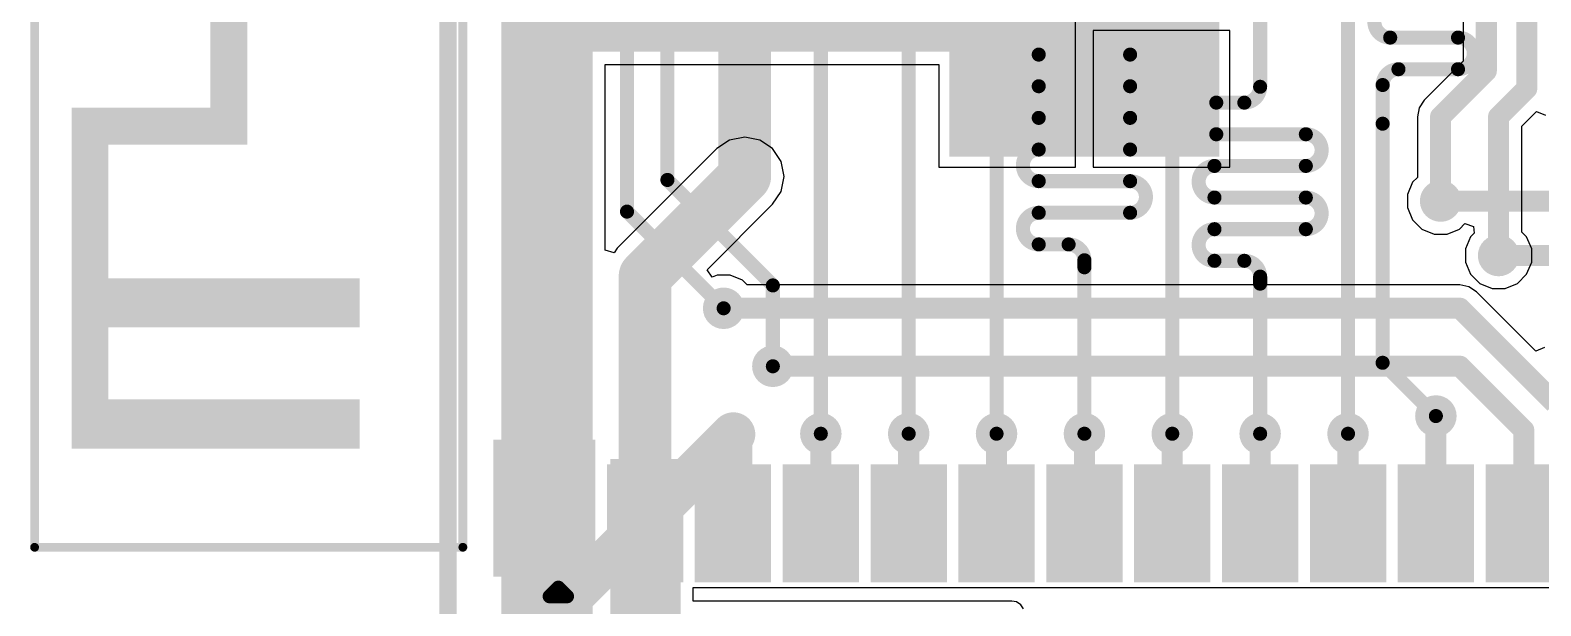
# Model space of a CAD drawing. Header units: millimetres. Extents: x -0.43 to 2.06, y -0.4 to 2.49.
# Drawn here: x -0.435 to 0.425, y 0.663 to 0.99 of the extents above; entities that cross this region are included whole.
import ezdxf

# ---------------------------------------------------------------- set-up
doc = ezdxf.new("R2010")
doc.units = ezdxf.units.MM
doc.header["$MEASUREMENT"] = 0
for name, color, linetype in [('BottomLayer', 5, 'Continuous'), ('Mechanical2', 216, 'Continuous'), ('TopLayer', 1, 'Continuous'), ('TopOverlay', 2, 'Continuous'), ('TopPaste', 8, 'Continuous'), ('TopSolder', 216, 'Continuous'), ('ViaHoleLayer', 16, 'Continuous')]:
    doc.layers.add(name, color=color, linetype=linetype)

# ---------------------------------------------------------------- blocks, each defined once
blk = doc.blocks.new('41_SMD_MODULE_57')
at = {"layer": 'TopLayer'}
for points in [[(-0.37402, 0.36732), (-0.31496, 0.36732), (-0.31496, 0.33189), (-0.37402, 0.33189)], [(-0.37402, 0.31732), (-0.31496, 0.31732), (-0.31496, 0.28189), (-0.37402, 0.28189)], [(-0.37402, 0.26732), (-0.31496, 0.26732), (-0.31496, 0.23189), (-0.37402, 0.23189)], [(-0.37402, 0.21732), (-0.31496, 0.21732), (-0.31496, 0.18189), (-0.37402, 0.18189)], [(-0.37402, 0.16732), (-0.31496, 0.16732), (-0.31496, 0.13189), (-0.37402, 0.13189)], [(-0.13189, 0.12244), (0.01378, 0.12244), (0.01378, -0.02323), (-0.13189, -0.02323)], [(-0.37402, 0.11732), (-0.31496, 0.11732), (-0.31496, 0.08189), (-0.37402, 0.08189)], [(-0.37402, 0.06732), (-0.31496, 0.06732), (-0.31496, 0.03189), (-0.37402, 0.03189)], [(-0.37402, 0.01732), (-0.31496, 0.01732), (-0.31496, -0.01811), (-0.37402, -0.01811)], [(-0.37402, -0.03268), (-0.31496, -0.03268), (-0.31496, -0.06811), (-0.37402, -0.06811)], [(-0.37402, -0.08268), (-0.31496, -0.08268), (-0.31496, -0.11811), (-0.37402, -0.11811)], [(-0.37402, -0.13268), (-0.31496, -0.13268), (-0.31496, -0.16811), (-0.37402, -0.16811)], [(-0.37402, -0.18268), (-0.31496, -0.18268), (-0.31496, -0.21811), (-0.37402, -0.21811)]]:
    blk.add_hatch(color=1, dxfattribs=at).paths.add_polyline_path(points)
at = {"layer": 'TopOverlay'}
for points in [[(-0.302, 0.605), (-0.205, 0.605), (-0.205, 0.626), (-0.302, 0.626)], [(-0.302, 0.462), (-0.274, 0.462), (-0.274, 0.626), (-0.302, 0.626)], [(-0.205, 0.626), (-0.233, 0.626), (-0.233, 0.462), (-0.205, 0.462)], [(-0.208, 0.605), (-0.108, 0.605), (-0.108, 0.626), (-0.208, 0.626)], [(-0.108, 0.526), (-0.108, 0.626), (-0.129, 0.626), (-0.129, 0.526)], [(-0.129, 0.526), (-0.029, 0.526), (-0.029, 0.547), (-0.129, 0.547)], [(-0.37483, 0.36857), (-0.29687, 0.36857), (-0.29687, 0.38589), (-0.37483, 0.38589)], [(-0.31333, 0.32786), (-0.29687, 0.32786), (-0.29687, 0.3703), (-0.31333, 0.3703)]]:
    blk.add_hatch(color=2, dxfattribs=at).paths.add_polyline_path(points)
at = {"layer": 'TopPaste'}
for points in [[(-0.37402, 0.36732), (-0.31496, 0.36732), (-0.31496, 0.33189), (-0.37402, 0.33189)], [(-0.37402, 0.31732), (-0.31496, 0.31732), (-0.31496, 0.28189), (-0.37402, 0.28189)], [(-0.37402, 0.26732), (-0.31496, 0.26732), (-0.31496, 0.23189), (-0.37402, 0.23189)], [(-0.37402, 0.21732), (-0.31496, 0.21732), (-0.31496, 0.18189), (-0.37402, 0.18189)], [(-0.37402, 0.16732), (-0.31496, 0.16732), (-0.31496, 0.13189), (-0.37402, 0.13189)], [(-0.13189, 0.12244), (0.01378, 0.12244), (0.01378, -0.02323), (-0.13189, -0.02323)], [(-0.37402, 0.11732), (-0.31496, 0.11732), (-0.31496, 0.08189), (-0.37402, 0.08189)], [(-0.37402, 0.06732), (-0.31496, 0.06732), (-0.31496, 0.03189), (-0.37402, 0.03189)], [(-0.37402, 0.01732), (-0.31496, 0.01732), (-0.31496, -0.01811), (-0.37402, -0.01811)], [(-0.37402, -0.03268), (-0.31496, -0.03268), (-0.31496, -0.06811), (-0.37402, -0.06811)], [(-0.37402, -0.08268), (-0.31496, -0.08268), (-0.31496, -0.11811), (-0.37402, -0.11811)], [(-0.37402, -0.13268), (-0.31496, -0.13268), (-0.31496, -0.16811), (-0.37402, -0.16811)], [(-0.37402, -0.18268), (-0.31496, -0.18268), (-0.31496, -0.21811), (-0.37402, -0.21811)]]:
    blk.add_hatch(color=8, dxfattribs=at).paths.add_polyline_path(points)
at = {"layer": 'TopSolder'}
for points in [[(-0.37802, 0.37132), (-0.31096, 0.37132), (-0.31096, 0.32789), (-0.37802, 0.32789)], [(-0.37802, 0.32132), (-0.31096, 0.32132), (-0.31096, 0.27789), (-0.37802, 0.27789)], [(-0.37802, 0.27132), (-0.31096, 0.27132), (-0.31096, 0.22789), (-0.37802, 0.22789)], [(-0.37802, 0.22132), (-0.31096, 0.22132), (-0.31096, 0.17789), (-0.37802, 0.17789)], [(-0.37802, 0.17132), (-0.31096, 0.17132), (-0.31096, 0.12789), (-0.37802, 0.12789)], [(-0.37802, 0.12132), (-0.31096, 0.12132), (-0.31096, 0.07789), (-0.37802, 0.07789)], [(-0.13589, 0.12644), (0.01778, 0.12644), (0.01778, -0.02723), (-0.13589, -0.02723)], [(-0.37802, 0.07132), (-0.31096, 0.07132), (-0.31096, 0.02789), (-0.37802, 0.02789)], [(-0.37802, 0.02132), (-0.31096, 0.02132), (-0.31096, -0.02211), (-0.37802, -0.02211)], [(-0.37802, -0.02868), (-0.31096, -0.02868), (-0.31096, -0.07211), (-0.37802, -0.07211)], [(-0.37802, -0.07868), (-0.31096, -0.07868), (-0.31096, -0.12211), (-0.37802, -0.12211)], [(-0.37802, -0.12868), (-0.31096, -0.12868), (-0.31096, -0.17211), (-0.37802, -0.17211)], [(-0.37802, -0.17868), (-0.31096, -0.17868), (-0.31096, -0.22211), (-0.37802, -0.22211)]]:
    blk.add_hatch(color=216, dxfattribs=at).paths.add_polyline_path(points)
at = {"layer": 'TopOverlay'}
for points, const_width in [([(-0.35809, 0.64701), (-0.35809, 0.40331)], 0.005), ([(0.35791, 0.64701), (-0.35809, 0.64701)], 0.005), ([(0.35771, 0.40331), (-0.35809, 0.40331)], 0.005), ([(-0.386, 0.354), (-0.386, 0.344)], 0.00787), ([(-0.386, 0.354), (-0.381, 0.349)], 0.00787), ([(-0.381, 0.349), (-0.386, 0.344)], 0.00787)]:
    blk.add_lwpolyline(points, dxfattribs=dict(at, const_width=const_width))
for points, const_width in [([(-0.35934, 0.64701, 1), (-0.35684, 0.64701, 1)], 0.0025), ([(-0.35934, 0.64701, 1), (-0.35684, 0.64701, 1)], 0.0025), ([(-0.35934, 0.40331, 1), (-0.35684, 0.40331, 1)], 0.0025), ([(-0.35934, 0.40331, 1), (-0.35684, 0.40331, 1)], 0.0025), ([(-0.38797, 0.354, 1), (-0.38403, 0.354, 1)], 0.00394), ([(-0.38797, 0.354, 1), (-0.38403, 0.354, 1)], 0.00394), ([(-0.38297, 0.349, 1), (-0.37903, 0.349, 1)], 0.00394), ([(-0.38297, 0.349, 1), (-0.37903, 0.349, 1)], 0.00394), ([(-0.38797, 0.344, 1), (-0.38403, 0.344, 1)], 0.00394), ([(-0.38797, 0.344, 1), (-0.38403, 0.344, 1)], 0.00394)]:
    blk.add_lwpolyline(points, format="xyb", close=True, dxfattribs=dict(at, const_width=const_width))

msp = doc.modelspace()

# ---------------------------------------------------------------- hatches: boundary and pattern name
at = {"layer": 'BottomLayer'}
h = msp.add_hatch(color=5, dxfattribs=at)
edge = h.paths.add_edge_path()
edge.add_arc((-0.028, 0.907), 0.01181, 0, 360)
h = msp.add_hatch(color=5, dxfattribs=at)
edge = h.paths.add_edge_path()
edge.add_arc((0.368, 0.893), 0.01181, 0, 360)
h = msp.add_hatch(color=5, dxfattribs=at)
edge = h.paths.add_edge_path()
edge.add_arc((0.401, 0.862), 0.01181, 0, 360)
h = msp.add_hatch(color=5, dxfattribs=at)
edge = h.paths.add_edge_path()
edge.add_arc((-0.04, 0.832), 0.01181, 0, 360)
h = msp.add_hatch(color=5, dxfattribs=at)
edge = h.paths.add_edge_path()
edge.add_arc((-0.012, 0.799), 0.01181, 0, 360)
h = msp.add_hatch(color=5, dxfattribs=at)
edge = h.paths.add_edge_path()
edge.add_arc((0.3653, 0.7707), 0.01181, 0, 360)
h = msp.add_hatch(color=5, dxfattribs=at)
edge = h.paths.add_edge_path()
edge.add_arc((-0.03449, 0.76031), 0.01181, 0, 360)
h = msp.add_hatch(color=5, dxfattribs=at)
edge = h.paths.add_edge_path()
edge.add_arc((0.0153, 0.76062), 0.01181, 0, 360)
h = msp.add_hatch(color=5, dxfattribs=at)
edge = h.paths.add_edge_path()
edge.add_arc((0.0653, 0.76062), 0.01181, 0, 360)
h = msp.add_hatch(color=5, dxfattribs=at)
edge = h.paths.add_edge_path()
edge.add_arc((0.1153, 0.76062), 0.01181, 0, 360)
h = msp.add_hatch(color=5, dxfattribs=at)
edge = h.paths.add_edge_path()
edge.add_arc((0.1653, 0.76062), 0.01181, 0, 360)
h = msp.add_hatch(color=5, dxfattribs=at)
edge = h.paths.add_edge_path()
edge.add_arc((0.2153, 0.76062), 0.01181, 0, 360)
h = msp.add_hatch(color=5, dxfattribs=at)
edge = h.paths.add_edge_path()
edge.add_arc((0.2653, 0.76062), 0.01181, 0, 360)
h = msp.add_hatch(color=5, dxfattribs=at)
edge = h.paths.add_edge_path()
edge.add_arc((0.3153, 0.76062), 0.01181, 0, 360)
at = {"layer": 'TopLayer'}
for points in [[(-0.16649, 0.57831), (-0.11449, 0.57831), (-0.11449, 1.432), (-0.16649, 1.432)], [(-0.10449, 0.57831), (-0.06449, 0.57831), (-0.06449, 0.74631), (-0.10449, 0.74631)]]:
    msp.add_hatch(color=1, dxfattribs=at).paths.add_polyline_path(points)
h = msp.add_hatch(color=1, dxfattribs=at)
edge = h.paths.add_edge_path()
edge.add_arc((-0.028, 0.907), 0.01181, 0, 360)
h = msp.add_hatch(color=1, dxfattribs=at)
edge = h.paths.add_edge_path()
edge.add_arc((0.368, 0.893), 0.01181, 0, 360)
h = msp.add_hatch(color=1, dxfattribs=at)
edge = h.paths.add_edge_path()
edge.add_arc((0.401, 0.862), 0.01181, 0, 360)
h = msp.add_hatch(color=1, dxfattribs=at)
edge = h.paths.add_edge_path()
edge.add_arc((-0.04, 0.832), 0.01181, 0, 360)
h = msp.add_hatch(color=1, dxfattribs=at)
edge = h.paths.add_edge_path()
edge.add_arc((-0.012, 0.799), 0.01181, 0, 360)
h = msp.add_hatch(color=1, dxfattribs=at)
edge = h.paths.add_edge_path()
edge.add_arc((0.3653, 0.7707), 0.01181, 0, 360)
h = msp.add_hatch(color=1, dxfattribs=at)
edge = h.paths.add_edge_path()
edge.add_arc((-0.03449, 0.76031), 0.01181, 0, 360)
h = msp.add_hatch(color=1, dxfattribs=at)
edge = h.paths.add_edge_path()
edge.add_arc((0.0153, 0.76062), 0.01181, 0, 360)
h = msp.add_hatch(color=1, dxfattribs=at)
edge = h.paths.add_edge_path()
edge.add_arc((0.0653, 0.76062), 0.01181, 0, 360)
h = msp.add_hatch(color=1, dxfattribs=at)
edge = h.paths.add_edge_path()
edge.add_arc((0.1153, 0.76062), 0.01181, 0, 360)
h = msp.add_hatch(color=1, dxfattribs=at)
edge = h.paths.add_edge_path()
edge.add_arc((0.1653, 0.76062), 0.01181, 0, 360)
h = msp.add_hatch(color=1, dxfattribs=at)
edge = h.paths.add_edge_path()
edge.add_arc((0.2153, 0.76062), 0.01181, 0, 360)
h = msp.add_hatch(color=1, dxfattribs=at)
edge = h.paths.add_edge_path()
edge.add_arc((0.2653, 0.76062), 0.01181, 0, 360)
h = msp.add_hatch(color=1, dxfattribs=at)
edge = h.paths.add_edge_path()
edge.add_arc((0.3153, 0.76062), 0.01181, 0, 360)
at = {"layer": 'ViaHoleLayer'}
h = msp.add_hatch(color=16, dxfattribs=at)
edge = h.paths.add_edge_path()
edge.add_arc((-0.028, 0.907), 0.00591, 0, 360)
h = msp.add_hatch(color=16, dxfattribs=at)
edge = h.paths.add_edge_path()
edge.add_arc((0.368, 0.893), 0.00591, 0, 360)
h = msp.add_hatch(color=16, dxfattribs=at)
edge = h.paths.add_edge_path()
edge.add_arc((0.401, 0.862), 0.00591, 0, 360)
h = msp.add_hatch(color=16, dxfattribs=at)
edge = h.paths.add_edge_path()
edge.add_arc((-0.04, 0.832), 0.00591, 0, 360)
h = msp.add_hatch(color=16, dxfattribs=at)
edge = h.paths.add_edge_path()
edge.add_arc((-0.012, 0.799), 0.00591, 0, 360)
h = msp.add_hatch(color=16, dxfattribs=at)
edge = h.paths.add_edge_path()
edge.add_arc((0.3653, 0.7707), 0.00591, 0, 360)
h = msp.add_hatch(color=16, dxfattribs=at)
edge = h.paths.add_edge_path()
edge.add_arc((-0.03449, 0.76031), 0.00591, 0, 360)
h = msp.add_hatch(color=16, dxfattribs=at)
edge = h.paths.add_edge_path()
edge.add_arc((0.0153, 0.76062), 0.00591, 0, 360)
h = msp.add_hatch(color=16, dxfattribs=at)
edge = h.paths.add_edge_path()
edge.add_arc((0.0653, 0.76062), 0.00591, 0, 360)
h = msp.add_hatch(color=16, dxfattribs=at)
edge = h.paths.add_edge_path()
edge.add_arc((0.1153, 0.76062), 0.00591, 0, 360)
h = msp.add_hatch(color=16, dxfattribs=at)
edge = h.paths.add_edge_path()
edge.add_arc((0.1653, 0.76062), 0.00591, 0, 360)
h = msp.add_hatch(color=16, dxfattribs=at)
edge = h.paths.add_edge_path()
edge.add_arc((0.2153, 0.76062), 0.00591, 0, 360)
h = msp.add_hatch(color=16, dxfattribs=at)
edge = h.paths.add_edge_path()
edge.add_arc((0.2653, 0.76062), 0.00591, 0, 360)
h = msp.add_hatch(color=16, dxfattribs=at)
edge = h.paths.add_edge_path()
edge.add_arc((0.3153, 0.76062), 0.00591, 0, 360)

# ---------------------------------------------------------------- linework, layer by layer
at = {"layer": 'BottomLayer'}
for points, const_width in [([(-0.095, 0.887), (-0.095, 2.086)], 0.008), ([(-0.072, 0.905), (-0.072, 1.87362)], 0.008), ([(-0.028, 0.907), (-0.028, 1.521)], 0.03), ([(0.0153, 0.76062), (0.0153, 1.235)], 0.008), ([(0.0653, 0.76062), (0.0653, 1.094)], 0.008), ([(0.1153, 0.76062), (0.1153, 1.038)], 0.008), ([(0.2153, 0.76062), (0.2153, 1.025)], 0.008), ([(0.3153, 0.76062), (0.3153, 1.025)], 0.008), ([(0.2653, 0.958), (0.2653, 1.002)], 0.008), ([(0.3393, 0.986), (0.3779, 0.986)], 0.008), ([(0.1393, 0.97632), (0.1913, 0.97632)], 0.008), ([(0.344, 0.968), (0.3779, 0.968)], 0.008), ([(0.335, 0.937), (0.335, 0.959)], 0.008), ([(0.1393, 0.95832), (0.1913, 0.95832)], 0.008), ([(0.24034, 0.949), (0.2563, 0.949)], 0.008), ([(0.1393, 0.94032), (0.1913, 0.94032)], 0.008), ([(0.335, 0.801), (0.335, 0.937)], 0.008), ([(0.24034, 0.931), (0.2913, 0.931)], 0.008), ([(0.1393, 0.92232), (0.1913, 0.92232)], 0.008), ([(0.2393, 0.913), (0.2913, 0.913)], 0.008), ([(-0.072, 0.905), (-0.012, 0.845)], 0.008), ([(0.1393, 0.90432), (0.1913, 0.90432)], 0.008), ([(0.2393, 0.895), (0.2913, 0.895)], 0.008), ([(0.368, 0.893), (0.515, 0.893)], 0.012), ([(-0.095, 0.887), (-0.04, 0.832)], 0.008), ([(0.1393, 0.88632), (0.1913, 0.88632)], 0.008), ([(0.2393, 0.877), (0.2913, 0.877)], 0.008), ([(0.1393, 0.86832), (0.1563, 0.86832)], 0.008), ([(0.1653, 0.85532), (0.1653, 0.85932)], 0.008), ([(0.2393, 0.859), (0.2563, 0.859)], 0.008), ([(0.401, 0.862), (0.506, 0.862)], 0.012), ([(0.1653, 0.76062), (0.1653, 0.85532)], 0.008), ([(0.2653, 0.846), (0.2653, 0.85)], 0.008), ([(-0.012, 0.799), (-0.012, 0.845)], 0.008), ([(0.2653, 0.76062), (0.2653, 0.846)], 0.008), ([(0.335, 0.801), (0.3653, 0.7707)], 0.008), ([(-0.159, 0.6358), (-0.03449, 0.76031)], 0.025)]:
    msp.add_lwpolyline(points, dxfattribs=dict(at, const_width=const_width))
at = {"layer": 'BottomLayer', "const_width": 0.008}
for points in [[(0.3393, 0.986, -1), (0.3393, 1.004)], [(0.1393, 0.97632, -1), (0.1393, 0.99432)], [(0.3779, 0.986, -1), (0.3779, 0.968)], [(0.1913, 0.97632, -1), (0.1913, 0.95832)], [(0.335, 0.959, -0.414214), (0.344, 0.968)], [(0.1393, 0.94032, -1), (0.1393, 0.95832)], [(0.2653, 0.958, -0.414214), (0.2563, 0.949)], [(0.24034, 0.931, -1), (0.24034, 0.949)], [(0.1913, 0.94032, -1), (0.1913, 0.92232)], [(0.2913, 0.931, -1), (0.2913, 0.913)], [(0.1393, 0.90432, -1), (0.1393, 0.92232)], [(0.2393, 0.895, -1), (0.2393, 0.913)], [(0.1913, 0.90432, -1), (0.1913, 0.88632)], [(0.2913, 0.895, -1), (0.2913, 0.877)], [(0.1393, 0.86832, -1), (0.1393, 0.88632)], [(0.2393, 0.859, -1), (0.2393, 0.877)], [(0.1563, 0.86832, -0.414214), (0.1653, 0.85932)], [(0.2563, 0.859, -0.414214), (0.2653, 0.85)]]:
    msp.add_lwpolyline(points, format="xyb", dxfattribs=at)
at = {"layer": 'BottomLayer'}
for points, const_width in [([(0.3373, 0.986, 1), (0.3413, 0.986, 1)], 0.004), ([(0.3373, 0.986, 1), (0.3413, 0.986, 1)], 0.004), ([(0.3759, 0.986, 1), (0.3799, 0.986, 1)], 0.004), ([(0.3759, 0.986, 1), (0.3799, 0.986, 1)], 0.004), ([(0.1373, 0.97632, 1), (0.1413, 0.97632, 1)], 0.004), ([(0.1373, 0.97632, 1), (0.1413, 0.97632, 1)], 0.004), ([(0.1893, 0.97632, 1), (0.1933, 0.97632, 1)], 0.004), ([(0.1893, 0.97632, 1), (0.1933, 0.97632, 1)], 0.004), ([(0.342, 0.968, 1), (0.346, 0.968, 1)], 0.004), ([(0.342, 0.968, 1), (0.346, 0.968, 1)], 0.004), ([(0.3759, 0.968, 1), (0.3799, 0.968, 1)], 0.004), ([(0.3759, 0.968, 1), (0.3799, 0.968, 1)], 0.004), ([(0.333, 0.959, 1), (0.337, 0.959, 1)], 0.004), ([(0.333, 0.959, 1), (0.337, 0.959, 1)], 0.004), ([(0.1373, 0.95832, 1), (0.1413, 0.95832, 1)], 0.004), ([(0.1373, 0.95832, 1), (0.1413, 0.95832, 1)], 0.004), ([(0.1893, 0.95832, 1), (0.1933, 0.95832, 1)], 0.004), ([(0.1893, 0.95832, 1), (0.1933, 0.95832, 1)], 0.004), ([(0.2633, 0.958, 1), (0.2673, 0.958, 1)], 0.004), ([(0.2633, 0.958, 1), (0.2673, 0.958, 1)], 0.004), ([(0.23834, 0.949, 1), (0.24234, 0.949, 1)], 0.004), ([(0.23834, 0.949, 1), (0.24234, 0.949, 1)], 0.004), ([(0.2543, 0.949, 1), (0.2583, 0.949, 1)], 0.004), ([(0.2543, 0.949, 1), (0.2583, 0.949, 1)], 0.004), ([(0.1373, 0.94032, 1), (0.1413, 0.94032, 1)], 0.004), ([(0.1373, 0.94032, 1), (0.1413, 0.94032, 1)], 0.004), ([(0.1893, 0.94032, 1), (0.1933, 0.94032, 1)], 0.004), ([(0.1893, 0.94032, 1), (0.1933, 0.94032, 1)], 0.004), ([(0.333, 0.937, 1), (0.337, 0.937, 1)], 0.004), ([(0.333, 0.937, 1), (0.337, 0.937, 1)], 0.004), ([(0.23834, 0.931, 1), (0.24234, 0.931, 1)], 0.004), ([(0.23834, 0.931, 1), (0.24234, 0.931, 1)], 0.004), ([(0.2893, 0.931, 1), (0.2933, 0.931, 1)], 0.004), ([(0.2893, 0.931, 1), (0.2933, 0.931, 1)], 0.004), ([(-0.0355, 0.907, 1), (-0.0205, 0.907, 1)], 0.015), ([(0.1373, 0.92232, 1), (0.1413, 0.92232, 1)], 0.004), ([(0.1373, 0.92232, 1), (0.1413, 0.92232, 1)], 0.004), ([(0.1893, 0.92232, 1), (0.1933, 0.92232, 1)], 0.004), ([(0.1893, 0.92232, 1), (0.1933, 0.92232, 1)], 0.004), ([(0.2373, 0.913, 1), (0.2413, 0.913, 1)], 0.004), ([(0.2373, 0.913, 1), (0.2413, 0.913, 1)], 0.004), ([(0.2893, 0.913, 1), (0.2933, 0.913, 1)], 0.004), ([(0.2893, 0.913, 1), (0.2933, 0.913, 1)], 0.004), ([(-0.074, 0.905, 1), (-0.07, 0.905, 1)], 0.004), ([(-0.074, 0.905, 1), (-0.07, 0.905, 1)], 0.004), ([(0.1373, 0.90432, 1), (0.1413, 0.90432, 1)], 0.004), ([(0.1373, 0.90432, 1), (0.1413, 0.90432, 1)], 0.004), ([(0.1893, 0.90432, 1), (0.1933, 0.90432, 1)], 0.004), ([(0.1893, 0.90432, 1), (0.1933, 0.90432, 1)], 0.004), ([(0.2373, 0.895, 1), (0.2413, 0.895, 1)], 0.004), ([(0.2373, 0.895, 1), (0.2413, 0.895, 1)], 0.004), ([(0.2893, 0.895, 1), (0.2933, 0.895, 1)], 0.004), ([(0.2893, 0.895, 1), (0.2933, 0.895, 1)], 0.004), ([(0.365, 0.893, 1), (0.371, 0.893, 1)], 0.006), ([(-0.097, 0.887, 1), (-0.093, 0.887, 1)], 0.004), ([(-0.097, 0.887, 1), (-0.093, 0.887, 1)], 0.004), ([(0.1373, 0.88632, 1), (0.1413, 0.88632, 1)], 0.004), ([(0.1373, 0.88632, 1), (0.1413, 0.88632, 1)], 0.004), ([(0.1893, 0.88632, 1), (0.1933, 0.88632, 1)], 0.004), ([(0.1893, 0.88632, 1), (0.1933, 0.88632, 1)], 0.004), ([(0.2373, 0.877, 1), (0.2413, 0.877, 1)], 0.004), ([(0.2373, 0.877, 1), (0.2413, 0.877, 1)], 0.004), ([(0.2893, 0.877, 1), (0.2933, 0.877, 1)], 0.004), ([(0.2893, 0.877, 1), (0.2933, 0.877, 1)], 0.004), ([(0.1373, 0.86832, 1), (0.1413, 0.86832, 1)], 0.004), ([(0.1373, 0.86832, 1), (0.1413, 0.86832, 1)], 0.004), ([(0.1543, 0.86832, 1), (0.1583, 0.86832, 1)], 0.004), ([(0.1543, 0.86832, 1), (0.1583, 0.86832, 1)], 0.004), ([(0.1633, 0.85932, 1), (0.1673, 0.85932, 1)], 0.004), ([(0.1633, 0.85932, 1), (0.1673, 0.85932, 1)], 0.004), ([(0.2373, 0.859, 1), (0.2413, 0.859, 1)], 0.004), ([(0.2373, 0.859, 1), (0.2413, 0.859, 1)], 0.004), ([(0.2543, 0.859, 1), (0.2583, 0.859, 1)], 0.004), ([(0.2543, 0.859, 1), (0.2583, 0.859, 1)], 0.004), ([(0.398, 0.862, 1), (0.404, 0.862, 1)], 0.006), ([(0.1633, 0.85532, 1), (0.1673, 0.85532, 1)], 0.004), ([(0.1633, 0.85532, 1), (0.1673, 0.85532, 1)], 0.004), ([(0.2633, 0.85, 1), (0.2673, 0.85, 1)], 0.004), ([(0.2633, 0.85, 1), (0.2673, 0.85, 1)], 0.004), ([(-0.014, 0.845, 1), (-0.01, 0.845, 1)], 0.004), ([(-0.014, 0.845, 1), (-0.01, 0.845, 1)], 0.004), ([(0.2633, 0.846, 1), (0.2673, 0.846, 1)], 0.004), ([(0.2633, 0.846, 1), (0.2673, 0.846, 1)], 0.004), ([(-0.042, 0.832, 1), (-0.038, 0.832, 1)], 0.004), ([(-0.014, 0.799, 1), (-0.01, 0.799, 1)], 0.004), ([(0.333, 0.801, 1), (0.337, 0.801, 1)], 0.004), ([(0.333, 0.801, 1), (0.337, 0.801, 1)], 0.004), ([(0.3633, 0.7707, 1), (0.3673, 0.7707, 1)], 0.004), ([(-0.04074, 0.76031, 1), (-0.02824, 0.76031, 1)], 0.0125), ([(0.0133, 0.76062, 1), (0.0173, 0.76062, 1)], 0.004), ([(0.0633, 0.76062, 1), (0.0673, 0.76062, 1)], 0.004), ([(0.1133, 0.76062, 1), (0.1173, 0.76062, 1)], 0.004), ([(0.1633, 0.76062, 1), (0.1673, 0.76062, 1)], 0.004), ([(0.2133, 0.76062, 1), (0.2173, 0.76062, 1)], 0.004), ([(0.2633, 0.76062, 1), (0.2673, 0.76062, 1)], 0.004), ([(0.3133, 0.76062, 1), (0.3173, 0.76062, 1)], 0.004)]:
    msp.add_lwpolyline(points, format="xyb", close=True, dxfattribs=dict(at, const_width=const_width))
at = {"layer": 'Mechanical2', "const_width": 0.01}
msp.add_lwpolyline([(-0.19685, -0.19685), (-0.19685, 2.48032)], dxfattribs=at)
at = {"layer": 'TopLayer'}
for p, q in [((0.38075, 1.12707), (0.38075, 0.97249)), ((0.1603, 0.91222), (0.1603, 0.99506)), ((0.24813, 0.99006), (0.1703, 0.99006)), ((0.1703, 0.99006), (0.1703, 0.91222)), ((0.24813, 0.91222), (0.24813, 0.99006)), ((0.38075, 0.97249), (0.35863, 0.95037)), ((-0.10735, 0.865), (-0.10735, 0.97072)), ((-0.10735, 0.97072), (0.08246, 0.97072)), ((0.08246, 0.97072), (0.08246, 0.91222)), ((0.35575, 0.94607), (0.35475, 0.941)), ((0.35863, 0.95037), (0.35575, 0.94607)), ((0.35475, 0.941), (0.35475, 0.90635)), ((0.41425, 0.93551), (0.42265, 0.9439)), ((0.42265, 0.9439), (0.42765, 0.94183)), ((-0.028, 0.92943), (-0.03658, 0.92772)), ((-0.01942, 0.92772), (-0.028, 0.92943)), ((0.41425, 0.87535), (0.41425, 0.93551)), ((-0.04386, 0.92286), (-0.10056, 0.86616)), ((-0.03658, 0.92772), (-0.04386, 0.92286)), ((-0.01214, 0.92286), (-0.01942, 0.92772)), ((-0.00728, 0.91558), (-0.01214, 0.92286)), ((-0.00557, 0.907), (-0.00728, 0.91558)), ((0.08246, 0.91222), (0.1603, 0.91222)), ((0.1703, 0.91222), (0.24813, 0.91222)), ((-0.00728, 0.89842), (-0.00557, 0.907)), ((0.35205, 0.90366), (0.34919, 0.89674)), ((0.35475, 0.90635), (0.35205, 0.90366)), ((-0.01214, 0.89114), (-0.00728, 0.89842)), ((0.34919, 0.89674), (0.34919, 0.88926)), ((-0.0494, 0.85388), (-0.01214, 0.89114)), ((0.34919, 0.88926), (0.35205, 0.88234)), ((0.35205, 0.88234), (0.35734, 0.87705)), ((0.35734, 0.87705), (0.36426, 0.87419)), ((0.37174, 0.87419), (0.37866, 0.87705)), ((0.37866, 0.87705), (0.38187, 0.88026)), ((0.38187, 0.88026), (0.3867, 0.87861)), ((0.3867, 0.87861), (0.38717, 0.87478)), ((0.36426, 0.87419), (0.37174, 0.87419)), ((0.38505, 0.87266), (0.38219, 0.86574)), ((0.38717, 0.87478), (0.38505, 0.87266)), ((0.41695, 0.87266), (0.41425, 0.87535)), ((0.41981, 0.86574), (0.41695, 0.87266)), ((-0.10235, 0.86348), (-0.10735, 0.865)), ((-0.10056, 0.86616), (-0.10235, 0.86348)), ((0.38219, 0.86574), (0.38219, 0.85826)), ((0.41981, 0.85826), (0.41981, 0.86574)), ((-0.04657, 0.84964), (-0.0494, 0.85388)), ((0.38219, 0.85826), (0.38505, 0.85134)), ((0.38505, 0.85134), (0.39034, 0.84605)), ((0.41166, 0.84605), (0.41695, 0.85134)), ((0.41695, 0.85134), (0.41981, 0.85826)), ((-0.04374, 0.85081), (-0.04657, 0.84964)), ((-0.03626, 0.85081), (-0.04374, 0.85081)), ((-0.02934, 0.84795), (-0.03626, 0.85081)), ((-0.02665, 0.84525), (-0.02934, 0.84795)), ((0.379, 0.84525), (-0.02665, 0.84525)), ((0.38407, 0.84425), (0.379, 0.84525)), ((0.38837, 0.84137), (0.38407, 0.84425)), ((0.39034, 0.84605), (0.39726, 0.84319)), ((0.39726, 0.84319), (0.40474, 0.84319)), ((0.40474, 0.84319), (0.41166, 0.84605)), ((0.42219, 0.80756), (0.38837, 0.84137)), ((0.42719, 0.80963), (0.42219, 0.80756)), ((-0.05735, 0.66544), (-0.05735, 0.67309)), ((-0.05735, 0.67309), (-0.01442, 0.67309)), ((-0.01442, 0.67309), (-0.00998, 0.67309)), ((-0.00998, 0.67309), (-0.00498, 0.67309)), ((-0.00498, 0.67309), (0.03558, 0.67309)), ((0.03558, 0.67309), (0.04002, 0.67309)), ((0.04002, 0.67309), (0.04502, 0.67309)), ((0.04502, 0.67309), (0.08558, 0.67309)), ((0.08558, 0.67309), (0.09002, 0.67309)), ((0.09002, 0.67309), (0.09502, 0.67309)), ((0.09502, 0.67309), (0.13558, 0.67309)), ((0.13558, 0.67309), (0.14002, 0.67309)), ((0.14002, 0.67309), (0.14502, 0.67309)), ((0.14502, 0.67309), (0.18558, 0.67309)), ((0.18558, 0.67309), (0.19002, 0.67309)), ((0.19002, 0.67309), (0.19502, 0.67309)), ((0.19502, 0.67309), (0.23558, 0.67309)), ((0.23558, 0.67309), (0.24002, 0.67309)), ((0.24002, 0.67309), (0.24502, 0.67309)), ((0.24502, 0.67309), (0.28558, 0.67309)), ((0.28558, 0.67309), (0.29002, 0.67309)), ((0.29002, 0.67309), (0.29502, 0.67309)), ((0.29502, 0.67309), (0.33558, 0.67309)), ((0.33558, 0.67309), (0.34002, 0.67309)), ((0.34002, 0.67309), (0.34502, 0.67309)), ((0.34502, 0.67309), (0.39002, 0.67309)), ((0.39002, 0.67309), (0.39002, 0.67309)), ((0.39002, 0.67309), (0.39058, 0.67309)), ((0.39058, 0.67309), (0.39058, 0.67309)), ((0.39058, 0.67309), (0.44002, 0.67309)), ((0.124, 0.66544), (-0.05735, 0.66544)), ((0.12673, 0.6649), (0.124, 0.66544)), ((0.12905, 0.66335), (0.12673, 0.6649)), ((0.13059, 0.66104), (0.12905, 0.66335))]:
    msp.add_line(p, q, dxfattribs=at)
for points, const_width in [([(0.417, 0.957), (0.417, 1.23726)], 0.012), ([(0.394, 0.967), (0.394, 1.226)], 0.012), ([(-0.123, 1.003), (0.15735, 1.003)], 0.05), ([(0.15735, 1.003), (0.1653, 0.99506)], 0.022), ([(0.368, 0.941), (0.394, 0.967)], 0.012), ([(0.401, 0.941), (0.417, 0.957)], 0.012), ([(0.368, 0.893), (0.368, 0.941)], 0.012), ([(0.401, 0.862), (0.401, 0.941)], 0.012), ([(-0.0847, 0.8503), (-0.028, 0.907)], 0.03), ([(-0.0847, 0.70962), (-0.0847, 0.8503)], 0.03), ([(-0.04, 0.832), (0.378, 0.832)], 0.012), ([(0.378, 0.832), (0.379, 0.832)], 0.012), ([(0.379, 0.832), (0.433, 0.778)], 0.012), ([(-0.012, 0.799), (0.379, 0.799)], 0.012), ([(0.379, 0.799), (0.4153, 0.7627)], 0.012), ([(0.3653, 0.70962), (0.3653, 0.7707)], 0.012), ([(-0.03459, 0.7602), (-0.03449, 0.76031)], 0.022), ([(-0.03459, 0.70973), (-0.03459, 0.7602)], 0.022), ([(0.0153, 0.70962), (0.0153, 0.76062)], 0.012), ([(0.0653, 0.70962), (0.0653, 0.76062)], 0.012), ([(0.1153, 0.70962), (0.1153, 0.76062)], 0.012), ([(0.1653, 0.70962), (0.1653, 0.76062)], 0.012), ([(0.2153, 0.70962), (0.2153, 0.76062)], 0.012), ([(0.2653, 0.70962), (0.2653, 0.76062)], 0.012), ([(0.3153, 0.70962), (0.3153, 0.76062)], 0.012), ([(0.4153, 0.70962), (0.4153, 0.7627)], 0.012), ([(-0.13759, 0.71252), (-0.1347, 0.70962)], 0.022), ([(-0.0347, 0.70962), (-0.03459, 0.70973)], 0.022), ([(-0.14049, 0.6438), (-0.14049, 0.66231)], 0.022)]:
    msp.add_lwpolyline(points, dxfattribs=dict(at, const_width=const_width))
for points, const_width in [([(-0.1355, 1.003, 1), (-0.1105, 1.003, 1)], 0.025), ([(0.14485, 1.003, 1), (0.16985, 1.003, 1)], 0.025), ([(0.1598, 0.99506, 1), (0.1708, 0.99506, 1)], 0.011), ([(0.391, 0.967, 1), (0.397, 0.967, 1)], 0.006), ([(0.391, 0.967, 1), (0.397, 0.967, 1)], 0.006), ([(0.414, 0.957, 1), (0.42, 0.957, 1)], 0.006), ([(0.414, 0.957, 1), (0.42, 0.957, 1)], 0.006), ([(0.365, 0.941, 1), (0.371, 0.941, 1)], 0.006), ([(0.365, 0.941, 1), (0.371, 0.941, 1)], 0.006), ([(0.398, 0.941, 1), (0.404, 0.941, 1)], 0.006), ([(0.398, 0.941, 1), (0.404, 0.941, 1)], 0.006), ([(-0.0355, 0.907, 1), (-0.0205, 0.907, 1)], 0.015), ([(0.365, 0.893, 1), (0.371, 0.893, 1)], 0.006), ([(-0.0922, 0.8503, 1), (-0.0772, 0.8503, 1)], 0.015), ([(-0.0922, 0.8503, 1), (-0.0772, 0.8503, 1)], 0.015), ([(0.398, 0.862, 1), (0.404, 0.862, 1)], 0.006), ([(-0.043, 0.832, 1), (-0.037, 0.832, 1)], 0.006), ([(0.375, 0.832, 1), (0.381, 0.832, 1)], 0.006), ([(0.375, 0.832, 1), (0.381, 0.832, 1)], 0.006), ([(0.376, 0.832, 1), (0.382, 0.832, 1)], 0.006), ([(0.376, 0.832, 1), (0.382, 0.832, 1)], 0.006), ([(-0.015, 0.799, 1), (-0.009, 0.799, 1)], 0.006), ([(0.376, 0.799, 1), (0.382, 0.799, 1)], 0.006), ([(0.376, 0.799, 1), (0.382, 0.799, 1)], 0.006), ([(0.3623, 0.7707, 1), (0.3683, 0.7707, 1)], 0.006), ([(-0.04009, 0.7602, 1), (-0.02909, 0.7602, 1)], 0.011), ([(-0.04009, 0.7602, 1), (-0.02909, 0.7602, 1)], 0.011), ([(-0.03999, 0.76031, 1), (-0.02899, 0.76031, 1)], 0.011), ([(0.0123, 0.76062, 1), (0.0183, 0.76062, 1)], 0.006), ([(0.0623, 0.76062, 1), (0.0683, 0.76062, 1)], 0.006), ([(0.1123, 0.76062, 1), (0.1183, 0.76062, 1)], 0.006), ([(0.1623, 0.76062, 1), (0.1683, 0.76062, 1)], 0.006), ([(0.2123, 0.76062, 1), (0.2183, 0.76062, 1)], 0.006), ([(0.2623, 0.76062, 1), (0.2683, 0.76062, 1)], 0.006), ([(0.3123, 0.76062, 1), (0.3183, 0.76062, 1)], 0.006), ([(0.4123, 0.7627, 1), (0.4183, 0.7627, 1)], 0.006), ([(0.4123, 0.7627, 1), (0.4183, 0.7627, 1)], 0.006), ([(-0.14309, 0.71252, 1), (-0.13209, 0.71252, 1)], 0.011), ([(-0.0922, 0.70962, 1), (-0.0772, 0.70962, 1)], 0.015), ([(-0.1402, 0.70962, 1), (-0.1292, 0.70962, 1)], 0.011), ([(-0.0402, 0.70962, 1), (-0.0292, 0.70962, 1)], 0.011), ([(-0.04009, 0.70973, 1), (-0.02909, 0.70973, 1)], 0.011), ([(-0.04009, 0.70973, 1), (-0.02909, 0.70973, 1)], 0.011), ([(0.0123, 0.70962, 1), (0.0183, 0.70962, 1)], 0.006), ([(0.0623, 0.70962, 1), (0.0683, 0.70962, 1)], 0.006), ([(0.1123, 0.70962, 1), (0.1183, 0.70962, 1)], 0.006), ([(0.1623, 0.70962, 1), (0.1683, 0.70962, 1)], 0.006), ([(0.2123, 0.70962, 1), (0.2183, 0.70962, 1)], 0.006), ([(0.2623, 0.70962, 1), (0.2683, 0.70962, 1)], 0.006), ([(0.3123, 0.70962, 1), (0.3183, 0.70962, 1)], 0.006), ([(0.3623, 0.70962, 1), (0.3683, 0.70962, 1)], 0.006), ([(0.4123, 0.70962, 1), (0.4183, 0.70962, 1)], 0.006), ([(-0.14599, 0.66231, 1), (-0.13499, 0.66231, 1)], 0.011)]:
    msp.add_lwpolyline(points, format="xyb", close=True, dxfattribs=dict(at, const_width=const_width))

# ---------------------------------------------------------------- block references
at = {"rotation": 90}
msp.add_blockref('41_SMD_MODULE_57', (0.21491, 1.05411), dxfattribs=at)

doc.saveas('drawing.dxf')
